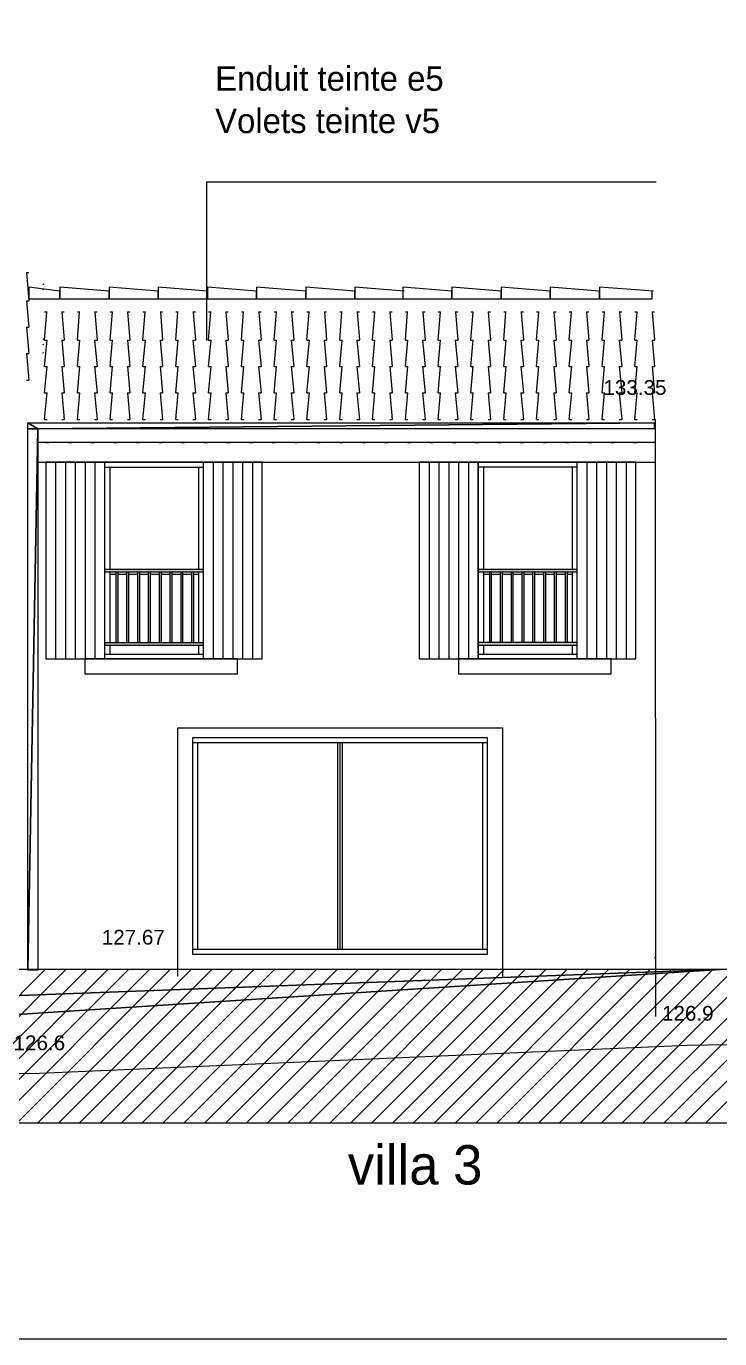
# Model space of a CAD drawing. Header units: metres. Extents: x -12536 to 12621, y -17191 to 9596.
# Drawn here: x -10584 to -10232, y 3949 to 4616 of the extents above; entities that cross this region are included whole.
import ezdxf
from ezdxf.enums import TextEntityAlignment as Align
from ezdxf.lldxf.tags import DXFTag

# ---------------------------------------------------------------- set-up
doc = ezdxf.new("R2010")
doc.units = ezdxf.units.M
doc.header["$MEASUREMENT"] = 0
for name, color, linetype in [('Calque commun', 7, 'Continuous'), ('Cotations', 7, 'Continuous'), ('Layer59', 7, 'Continuous'), ('Layer79', 7, 'Continuous'), ('Textes', 7, 'Continuous')]:
    doc.layers.add(name, color=color, linetype=linetype)
doc.styles.add('Arial15', font='arial.ttf', dxfattribs={"height": 0.15})
doc.styles.add('Century Gothic33', font='GOTHIC.TTF', dxfattribs={"height": 0.25})
doc.styles.add('Century Gothic4', font='GOTHIC.TTF', dxfattribs={"height": 0.4})
tags = doc.linetypes.add('HIDDEN', pattern=[0.375, 0.25, -0.125]).pattern_tags.tags
tags[6:7] = [DXFTag(74, 4), DXFTag(75, 0), DXFTag(340, '0'), DXFTag(46, 1.0), DXFTag(50, 0.0), DXFTag(44, 0.0), DXFTag(45, 0.0)]
tags[4:5] = [DXFTag(74, 4), DXFTag(75, 0), DXFTag(340, '0'), DXFTag(46, 1.0), DXFTag(50, 0.0), DXFTag(44, 0.0), DXFTag(45, 0.0)]

# ---------------------------------------------------------------- blocks, each defined once
blk = doc.blocks.new('hatch21')
at = {"layer": 'Calque commun', "color": 8, "linetype": 'Continuous', "lineweight": 5}
for p, q in [((-50.132, 14.933), (-50.132, 12.933)), ((-50.032, 14.933), (-50.032, 12.933)), ((-49.932, 14.933), (-49.932, 12.933)), ((-49.832, 14.933), (-49.832, 12.933)), ((-49.732, 14.933), (-49.732, 12.933)), ((-49.632, 14.933), (-49.632, 12.933))]:
    blk.add_line(p, q, dxfattribs=at)
mesh = blk.add_polyface(dxfattribs=at)
corners = [(-49.532, 14.933), (-50.132, 14.933), (-50.132, 12.933), (-49.532, 12.933)]
mesh.append_faces([[corners[k] for k in face] for face in [(0, 1, 2, 3)]], dxfattribs={"color": 8})
blk = doc.blocks.new('hatch22')
at = {"layer": 'Calque commun', "color": 8, "linetype": 'Continuous', "lineweight": 5}
for p, q in [((-48.53, 14.933), (-48.53, 12.933)), ((-48.43, 14.933), (-48.43, 12.933)), ((-48.33, 14.933), (-48.33, 12.933)), ((-48.23, 14.933), (-48.23, 12.933)), ((-48.13, 14.933), (-48.13, 12.933)), ((-48.03, 14.933), (-48.03, 12.933))]:
    blk.add_line(p, q, dxfattribs=at)
mesh = blk.add_polyface(dxfattribs=at)
corners = [(-47.93, 14.933), (-48.53, 14.933), (-48.53, 12.933), (-47.93, 12.933)]
mesh.append_faces([[corners[k] for k in face] for face in [(0, 1, 2, 3)]], dxfattribs={"color": 8})
blk = doc.blocks.new('@dwg_exp7')
at = {"layer": 'Cotations', "color": 212, "linetype": 'ByBlock', "lineweight": -2, "style": 'Arial15'}
blk.add_text('133.35', height=0.15, dxfattribs=at).set_placement((-44.142, 15.616), align=Align.CENTER)
blk = doc.blocks.new('hatch23')
at = {"layer": 'Calque commun', "color": 8, "linetype": 'Continuous', "lineweight": 5}
for p, q in [((-46.335, 14.933), (-46.335, 12.933)), ((-46.235, 14.933), (-46.235, 12.933)), ((-46.135, 14.933), (-46.135, 12.933)), ((-46.035, 14.933), (-46.035, 12.933)), ((-45.935, 14.933), (-45.935, 12.933)), ((-45.835, 14.933), (-45.835, 12.933))]:
    blk.add_line(p, q, dxfattribs=at)
mesh = blk.add_polyface(dxfattribs=at)
corners = [(-45.735, 14.933), (-46.335, 14.933), (-46.335, 12.933), (-45.735, 12.933)]
mesh.append_faces([[corners[k] for k in face] for face in [(0, 1, 2, 3)]], dxfattribs={"color": 8})
blk = doc.blocks.new('hatch24')
at = {"layer": 'Calque commun', "color": 8, "linetype": 'Continuous', "lineweight": 5}
for p, q in [((-44.732, 14.933), (-44.732, 12.933)), ((-44.632, 14.933), (-44.632, 12.933)), ((-44.532, 14.933), (-44.532, 12.933)), ((-44.432, 14.933), (-44.432, 12.933)), ((-44.332, 14.933), (-44.332, 12.933)), ((-44.232, 14.933), (-44.232, 12.933))]:
    blk.add_line(p, q, dxfattribs=at)
mesh = blk.add_polyface(dxfattribs=at)
corners = [(-44.132, 14.933), (-44.732, 14.933), (-44.732, 12.933), (-44.132, 12.933)]
mesh.append_faces([[corners[k] for k in face] for face in [(0, 1, 2, 3)]], dxfattribs={"color": 8})
blk = doc.blocks.new('@dwg_exp18')
at = {"layer": 'Cotations', "color": 212, "linetype": 'ByBlock', "lineweight": -2, "style": 'Arial15'}
blk.add_text('127.67', height=0.15, dxfattribs=at).set_placement((-49.241, 10.031), align=Align.CENTER)
blk = doc.blocks.new('@dwg_exp22')
at = {"layer": 'Cotations', "color": 212, "linetype": 'ByBlock', "lineweight": -2, "style": 'Arial15'}
blk.add_text('126.6', height=0.15, dxfattribs=at).set_placement((-50.196, 8.958), align=Align.CENTER)
blk = doc.blocks.new('@dwg_exp23')
at = {"layer": 'Cotations', "color": 212, "linetype": 'ByBlock', "lineweight": -2, "style": 'Arial15'}
blk.add_text('126.9', height=0.15, dxfattribs=at).set_placement((-43.605, 9.258), align=Align.CENTER)
blk = doc.blocks.new('hatch27')
at = {"layer": 'Calque commun', "color": 7, "linetype": 'Continuous', "lineweight": 5}
for p, q in [((-50.135, 9.78), (-51.699, 8.216)), ((-49.923, 9.78), (-51.487, 8.216)), ((-49.71, 9.78), (-51.275, 8.216)), ((-49.498, 9.78), (-51.063, 8.216)), ((-49.286, 9.78), (-50.85, 8.216)), ((-49.074, 9.78), (-50.638, 8.216)), ((-48.862, 9.78), (-50.426, 8.216)), ((-48.65, 9.78), (-50.214, 8.216)), ((-48.438, 9.78), (-50.002, 8.216)), ((-48.226, 9.78), (-49.79, 8.216)), ((-48.013, 9.78), (-49.578, 8.216)), ((-47.801, 9.78), (-49.366, 8.216)), ((-47.589, 9.78), (-49.153, 8.216)), ((-47.377, 9.78), (-48.941, 8.216)), ((-47.165, 9.78), (-48.729, 8.216)), ((-46.953, 9.78), (-48.517, 8.216)), ((-46.741, 9.78), (-48.305, 8.216)), ((-46.528, 9.78), (-48.093, 8.216)), ((-46.316, 9.78), (-47.881, 8.216)), ((-46.104, 9.78), (-47.669, 8.216)), ((-45.892, 9.78), (-47.456, 8.216)), ((-45.68, 9.78), (-47.244, 8.216)), ((-45.468, 9.78), (-47.032, 8.216)), ((-45.256, 9.78), (-46.82, 8.216)), ((-45.044, 9.78), (-46.608, 8.216)), ((-44.831, 9.78), (-46.396, 8.216)), ((-44.619, 9.78), (-46.184, 8.216)), ((-44.407, 9.78), (-45.971, 8.216)), ((-44.195, 9.78), (-45.759, 8.216)), ((-43.983, 9.78), (-45.547, 8.216)), ((-43.771, 9.78), (-45.335, 8.216)), ((-43.559, 9.78), (-45.123, 8.216)), ((-43.347, 9.78), (-44.911, 8.216)), ((-43.146, 9.768), (-44.699, 8.216)), ((-42.964, 9.739), (-44.487, 8.216)), ((-42.781, 9.709), (-44.274, 8.216)), ((-42.598, 9.68), (-44.062, 8.216)), ((-42.415, 9.651), (-43.85, 8.216)), ((-42.232, 9.621), (-43.638, 8.216)), ((-42.05, 9.592), (-43.426, 8.216))]:
    blk.add_line(p, q, dxfattribs=at)
at = {"layer": 'Calque commun', "color": 7, "linetype": 'Continuous', "lineweight": 20}
mesh = blk.add_polyface(dxfattribs=at)
corners = [(-38.978, 8.929), (-38.937, 8.929), (-38.937, 8.216), (-43.221, 9.78), (-66.106, 8.929), (-67.691, 8.216), (-67.691, 8.93), (-38.978, 9.099), (-65.154, 9.78)]
mesh.append_faces([[corners[k] for k in face] for face in [(0, 3, 7)]], dxfattribs={"vtx0": -1, "color": 7})
mesh.append_faces([[corners[k] for k in face] for face in [(5, 3, 2)]], dxfattribs={"vtx0": -1, "vtx1": -1, "color": 7})
mesh.append_faces([[corners[k] for k in face] for face in [(0, 2, 3), (4, 3, 5)]], dxfattribs={"vtx0": -1, "vtx1": -1, "vtx2": -1, "color": 7})
mesh.append_faces([[corners[k] for k in face] for face in [(6, 4, 5)]], dxfattribs={"vtx1": -1, "color": 7})
mesh.append_faces([[corners[k] for k in face] for face in [(0, 1, 2), (4, 8, 3)]], dxfattribs={"vtx2": -1, "color": 7})
blk = doc.blocks.new('TOIT FACADE 40')
at = {"layer": 'Calque commun', "color": 32, "linetype": 'Continuous', "lineweight": 5}
blk.add_line((90.134, -18.599), (90.134, -18.521), dxfattribs=at)
at = {"layer": 'Calque commun', "color": 7, "linetype": 'Continuous', "lineweight": 5}
blk.add_line((90.171, -25.892), (90.17, -19.825), dxfattribs=at)
at = {"layer": 'Layer59', "color": 32, "linetype": 'Continuous', "lineweight": 5}
for p, q in [((83.774, -18.331), (83.799, -18.331)), ((83.776, -18.331), (83.799, -18.619)), ((83.774, -18.619), (83.799, -18.888)), ((83.774, -18.619), (83.799, -18.619)), ((83.959, -19.019), (83.982, -18.731)), ((83.959, -18.731), (83.984, -18.731)), ((84.134, -18.731), (84.159, -18.731)), ((84.136, -18.731), (84.159, -19.019)), ((84.292, -19.019), (84.315, -18.731)), ((84.292, -18.731), (84.317, -18.731)), ((84.467, -18.731), (84.492, -18.731)), ((84.469, -18.731), (84.492, -19.019)), ((84.626, -19.019), (84.649, -18.731)), ((84.626, -18.731), (84.651, -18.731)), ((84.801, -18.731), (84.826, -18.731)), ((84.803, -18.731), (84.826, -19.019)), ((84.959, -19.019), (84.982, -18.731)), ((84.959, -18.731), (84.984, -18.731)), ((85.134, -18.731), (85.159, -18.731)), ((85.136, -18.731), (85.159, -19.019)), ((85.292, -19.019), (85.315, -18.731)), ((85.292, -18.731), (85.317, -18.731)), ((85.467, -18.731), (85.492, -18.731)), ((85.469, -18.731), (85.492, -19.019)), ((85.626, -19.019), (85.649, -18.731)), ((85.626, -18.731), (85.651, -18.731)), ((85.801, -18.731), (85.826, -18.731)), ((85.803, -18.731), (85.826, -19.019)), ((85.959, -19.019), (85.982, -18.731)), ((85.959, -18.731), (85.984, -18.731)), ((86.134, -18.731), (86.159, -18.731)), ((86.136, -18.731), (86.159, -19.019)), ((86.292, -19.019), (86.315, -18.731)), ((86.292, -18.731), (86.317, -18.731)), ((86.467, -18.731), (86.492, -18.731)), ((86.469, -18.731), (86.492, -19.019)), ((86.626, -19.019), (86.649, -18.731)), ((86.626, -18.731), (86.651, -18.731)), ((86.801, -18.731), (86.826, -18.731)), ((86.803, -18.731), (86.826, -19.019)), ((86.959, -19.019), (86.982, -18.731)), ((86.959, -18.731), (86.984, -18.731)), ((87.134, -18.731), (87.159, -18.731)), ((87.136, -18.731), (87.159, -19.019)), ((87.292, -19.019), (87.315, -18.731)), ((87.292, -18.731), (87.317, -18.731)), ((87.467, -18.731), (87.492, -18.731)), ((87.469, -18.731), (87.492, -19.019)), ((87.626, -19.019), (87.649, -18.731)), ((87.626, -18.731), (87.651, -18.731)), ((87.801, -18.731), (87.826, -18.731)), ((87.803, -18.731), (87.826, -19.019)), ((87.959, -19.019), (87.982, -18.731)), ((87.959, -18.731), (87.984, -18.731)), ((88.134, -18.731), (88.159, -18.731)), ((88.136, -18.731), (88.159, -19.019)), ((88.292, -19.019), (88.315, -18.731)), ((88.292, -18.731), (88.317, -18.731)), ((88.467, -18.731), (88.492, -18.731)), ((88.469, -18.731), (88.492, -19.019)), ((88.626, -19.019), (88.649, -18.731)), ((88.626, -18.731), (88.651, -18.731)), ((88.801, -18.731), (88.826, -18.731)), ((88.803, -18.731), (88.826, -19.019)), ((88.959, -19.019), (88.982, -18.731)), ((88.959, -18.731), (88.984, -18.731)), ((89.134, -18.731), (89.159, -18.731)), ((89.136, -18.731), (89.159, -19.019)), ((89.292, -19.019), (89.315, -18.731)), ((89.292, -18.731), (89.317, -18.731)), ((89.467, -18.731), (89.492, -18.731)), ((89.469, -18.731), (89.492, -19.019)), ((89.626, -19.019), (89.649, -18.731)), ((89.626, -18.731), (89.651, -18.731)), ((89.801, -18.731), (89.826, -18.731)), ((89.803, -18.731), (89.826, -19.019)), ((89.959, -19.019), (89.982, -18.731)), ((89.959, -18.731), (89.984, -18.731)), ((90.134, -18.731), (90.159, -18.731)), ((90.136, -18.731), (90.159, -19.019)), ((83.774, -18.888), (83.799, -19.156)), ((83.774, -18.888), (83.799, -18.888)), ((83.959, -19.288), (83.984, -19.019)), ((83.959, -19.019), (83.984, -19.019)), ((84.134, -19.019), (84.159, -19.288)), ((84.134, -19.019), (84.159, -19.019)), ((84.292, -19.288), (84.317, -19.019)), ((84.292, -19.019), (84.317, -19.019)), ((84.467, -19.019), (84.492, -19.288)), ((84.467, -19.019), (84.492, -19.019)), ((84.626, -19.288), (84.651, -19.019)), ((84.626, -19.019), (84.651, -19.019)), ((84.801, -19.019), (84.826, -19.288)), ((84.801, -19.019), (84.826, -19.019)), ((84.959, -19.288), (84.984, -19.019)), ((84.959, -19.019), (84.984, -19.019)), ((85.134, -19.019), (85.159, -19.288)), ((85.134, -19.019), (85.159, -19.019)), ((85.292, -19.288), (85.317, -19.019)), ((85.292, -19.019), (85.317, -19.019)), ((85.467, -19.019), (85.492, -19.288)), ((85.467, -19.019), (85.492, -19.019)), ((85.626, -19.288), (85.651, -19.019)), ((85.626, -19.019), (85.651, -19.019)), ((85.801, -19.019), (85.826, -19.288)), ((85.801, -19.019), (85.826, -19.019)), ((85.959, -19.288), (85.984, -19.019)), ((85.959, -19.019), (85.984, -19.019)), ((86.134, -19.019), (86.159, -19.288)), ((86.134, -19.019), (86.159, -19.019)), ((86.292, -19.288), (86.317, -19.019)), ((86.292, -19.019), (86.317, -19.019)), ((86.467, -19.019), (86.492, -19.288)), ((86.467, -19.019), (86.492, -19.019)), ((86.626, -19.288), (86.651, -19.019)), ((86.626, -19.019), (86.651, -19.019)), ((86.801, -19.019), (86.826, -19.288)), ((86.801, -19.019), (86.826, -19.019)), ((86.959, -19.288), (86.984, -19.019)), ((86.959, -19.019), (86.984, -19.019)), ((87.134, -19.019), (87.159, -19.288)), ((87.134, -19.019), (87.159, -19.019)), ((87.292, -19.288), (87.317, -19.019)), ((87.292, -19.019), (87.317, -19.019)), ((87.467, -19.019), (87.492, -19.288)), ((87.467, -19.019), (87.492, -19.019)), ((87.626, -19.288), (87.651, -19.019)), ((87.626, -19.019), (87.651, -19.019)), ((87.801, -19.019), (87.826, -19.288)), ((87.801, -19.019), (87.826, -19.019)), ((87.959, -19.288), (87.984, -19.019)), ((87.959, -19.019), (87.984, -19.019)), ((88.134, -19.019), (88.159, -19.288)), ((88.134, -19.019), (88.159, -19.019)), ((88.292, -19.288), (88.317, -19.019)), ((88.292, -19.019), (88.317, -19.019)), ((88.467, -19.019), (88.492, -19.288)), ((88.467, -19.019), (88.492, -19.019)), ((88.626, -19.288), (88.651, -19.019)), ((88.626, -19.019), (88.651, -19.019)), ((88.801, -19.019), (88.826, -19.288)), ((88.801, -19.019), (88.826, -19.019)), ((88.959, -19.288), (88.984, -19.019)), ((88.959, -19.019), (88.984, -19.019)), ((89.134, -19.019), (89.159, -19.288)), ((89.134, -19.019), (89.159, -19.019)), ((89.292, -19.288), (89.317, -19.019)), ((89.292, -19.019), (89.317, -19.019)), ((89.467, -19.019), (89.492, -19.288)), ((89.467, -19.019), (89.492, -19.019)), ((89.626, -19.288), (89.651, -19.019)), ((89.626, -19.019), (89.651, -19.019)), ((89.801, -19.019), (89.826, -19.288)), ((89.801, -19.019), (89.826, -19.019)), ((89.959, -19.288), (89.984, -19.019)), ((89.959, -19.019), (89.984, -19.019)), ((90.134, -19.019), (90.159, -19.288)), ((90.134, -19.019), (90.159, -19.019)), ((83.774, -19.156), (83.799, -19.425)), ((83.774, -19.156), (83.799, -19.156)), ((83.959, -19.556), (83.984, -19.288)), ((83.959, -19.288), (83.984, -19.288)), ((84.134, -19.288), (84.159, -19.556)), ((84.134, -19.288), (84.159, -19.288)), ((84.292, -19.556), (84.317, -19.288)), ((84.292, -19.288), (84.317, -19.288)), ((84.467, -19.288), (84.492, -19.556)), ((84.467, -19.288), (84.492, -19.288)), ((84.626, -19.556), (84.651, -19.288)), ((84.626, -19.288), (84.651, -19.288)), ((84.801, -19.288), (84.826, -19.556)), ((84.801, -19.288), (84.826, -19.288)), ((84.959, -19.556), (84.984, -19.288)), ((84.959, -19.288), (84.984, -19.288)), ((85.134, -19.288), (85.159, -19.556)), ((85.134, -19.288), (85.159, -19.288)), ((85.292, -19.556), (85.317, -19.288)), ((85.292, -19.288), (85.317, -19.288)), ((85.467, -19.288), (85.492, -19.556)), ((85.467, -19.288), (85.492, -19.288)), ((85.626, -19.556), (85.651, -19.288)), ((85.626, -19.288), (85.651, -19.288)), ((85.801, -19.288), (85.826, -19.556)), ((85.801, -19.288), (85.826, -19.288)), ((85.959, -19.556), (85.984, -19.288)), ((85.959, -19.288), (85.984, -19.288)), ((86.134, -19.288), (86.159, -19.556)), ((86.134, -19.288), (86.159, -19.288)), ((86.292, -19.556), (86.317, -19.288)), ((86.292, -19.288), (86.317, -19.288)), ((86.467, -19.288), (86.492, -19.556)), ((86.467, -19.288), (86.492, -19.288)), ((86.626, -19.556), (86.651, -19.288)), ((86.626, -19.288), (86.651, -19.288)), ((86.801, -19.288), (86.826, -19.556)), ((86.801, -19.288), (86.826, -19.288)), ((86.959, -19.556), (86.984, -19.288)), ((86.959, -19.288), (86.984, -19.288)), ((87.134, -19.288), (87.159, -19.556)), ((87.134, -19.288), (87.159, -19.288)), ((87.292, -19.556), (87.317, -19.288)), ((87.292, -19.288), (87.317, -19.288)), ((87.467, -19.288), (87.492, -19.556)), ((87.467, -19.288), (87.492, -19.288)), ((87.626, -19.556), (87.651, -19.288)), ((87.626, -19.288), (87.651, -19.288)), ((87.801, -19.288), (87.826, -19.556)), ((87.801, -19.288), (87.826, -19.288)), ((87.959, -19.556), (87.984, -19.288)), ((87.959, -19.288), (87.984, -19.288)), ((88.134, -19.288), (88.159, -19.556)), ((88.134, -19.288), (88.159, -19.288)), ((88.292, -19.556), (88.317, -19.288)), ((88.292, -19.288), (88.317, -19.288)), ((88.467, -19.288), (88.492, -19.556)), ((88.467, -19.288), (88.492, -19.288)), ((88.626, -19.556), (88.651, -19.288)), ((88.626, -19.288), (88.651, -19.288)), ((88.801, -19.288), (88.826, -19.556)), ((88.801, -19.288), (88.826, -19.288)), ((88.959, -19.556), (88.984, -19.288)), ((88.959, -19.288), (88.984, -19.288)), ((89.134, -19.288), (89.159, -19.556)), ((89.134, -19.288), (89.159, -19.288)), ((89.292, -19.556), (89.317, -19.288)), ((89.292, -19.288), (89.317, -19.288)), ((89.467, -19.288), (89.492, -19.556)), ((89.467, -19.288), (89.492, -19.288)), ((89.626, -19.556), (89.651, -19.288)), ((89.626, -19.288), (89.651, -19.288)), ((89.801, -19.288), (89.826, -19.556)), ((89.801, -19.288), (89.826, -19.288)), ((89.959, -19.556), (89.984, -19.288)), ((89.959, -19.288), (89.984, -19.288)), ((90.134, -19.288), (90.159, -19.556)), ((90.134, -19.288), (90.159, -19.288)), ((83.774, -19.425), (83.799, -19.425)), ((83.959, -19.825), (83.984, -19.556)), ((83.959, -19.556), (83.984, -19.556)), ((84.134, -19.556), (84.159, -19.825)), ((84.134, -19.556), (84.159, -19.556)), ((84.292, -19.825), (84.317, -19.556)), ((84.292, -19.556), (84.317, -19.556)), ((84.467, -19.556), (84.492, -19.825)), ((84.467, -19.556), (84.492, -19.556)), ((84.626, -19.825), (84.651, -19.556)), ((84.626, -19.556), (84.651, -19.556)), ((84.801, -19.556), (84.826, -19.825)), ((84.801, -19.556), (84.826, -19.556)), ((84.959, -19.825), (84.984, -19.556)), ((84.959, -19.556), (84.984, -19.556)), ((85.134, -19.556), (85.159, -19.825)), ((85.134, -19.556), (85.159, -19.556)), ((85.292, -19.825), (85.317, -19.556)), ((85.292, -19.556), (85.317, -19.556)), ((85.467, -19.556), (85.492, -19.825)), ((85.467, -19.556), (85.492, -19.556)), ((85.626, -19.825), (85.651, -19.556)), ((85.626, -19.556), (85.651, -19.556)), ((85.801, -19.556), (85.826, -19.825)), ((85.801, -19.556), (85.826, -19.556)), ((85.959, -19.825), (85.984, -19.556)), ((85.959, -19.556), (85.984, -19.556)), ((86.134, -19.556), (86.159, -19.825)), ((86.134, -19.556), (86.159, -19.556)), ((86.292, -19.825), (86.317, -19.556)), ((86.292, -19.556), (86.317, -19.556)), ((86.467, -19.556), (86.492, -19.825)), ((86.467, -19.556), (86.492, -19.556)), ((86.626, -19.825), (86.651, -19.556)), ((86.626, -19.556), (86.651, -19.556)), ((86.801, -19.556), (86.826, -19.825)), ((86.801, -19.556), (86.826, -19.556)), ((86.959, -19.825), (86.984, -19.556)), ((86.959, -19.556), (86.984, -19.556)), ((87.134, -19.556), (87.159, -19.825)), ((87.134, -19.556), (87.159, -19.556)), ((87.292, -19.825), (87.317, -19.556)), ((87.292, -19.556), (87.317, -19.556)), ((87.467, -19.556), (87.492, -19.825)), ((87.467, -19.556), (87.492, -19.556)), ((87.626, -19.825), (87.651, -19.556)), ((87.626, -19.556), (87.651, -19.556)), ((87.801, -19.556), (87.826, -19.825)), ((87.801, -19.556), (87.826, -19.556)), ((87.959, -19.825), (87.984, -19.556)), ((87.959, -19.556), (87.984, -19.556)), ((88.134, -19.556), (88.159, -19.825)), ((88.134, -19.556), (88.159, -19.556)), ((88.292, -19.825), (88.317, -19.556)), ((88.292, -19.556), (88.317, -19.556)), ((88.467, -19.556), (88.492, -19.825)), ((88.467, -19.556), (88.492, -19.556)), ((88.626, -19.825), (88.651, -19.556)), ((88.626, -19.556), (88.651, -19.556)), ((88.801, -19.556), (88.826, -19.825)), ((88.801, -19.556), (88.826, -19.556)), ((88.959, -19.825), (88.984, -19.556)), ((88.959, -19.556), (88.984, -19.556)), ((89.134, -19.556), (89.159, -19.825)), ((89.134, -19.556), (89.159, -19.556)), ((89.292, -19.825), (89.317, -19.556)), ((89.292, -19.556), (89.317, -19.556)), ((89.467, -19.556), (89.492, -19.825)), ((89.467, -19.556), (89.492, -19.556)), ((89.626, -19.825), (89.651, -19.556)), ((89.626, -19.556), (89.651, -19.556)), ((89.801, -19.556), (89.826, -19.825)), ((89.801, -19.556), (89.826, -19.556)), ((89.959, -19.825), (89.984, -19.556)), ((89.959, -19.556), (89.984, -19.556)), ((90.134, -19.556), (90.159, -19.825)), ((90.134, -19.556), (90.159, -19.556)), ((83.959, -19.825), (83.984, -19.825)), ((84.134, -19.825), (84.159, -19.825)), ((84.292, -19.825), (84.317, -19.825)), ((84.467, -19.825), (84.492, -19.825)), ((84.626, -19.825), (84.651, -19.825)), ((84.801, -19.825), (84.826, -19.825)), ((84.959, -19.825), (84.984, -19.825)), ((85.134, -19.825), (85.159, -19.825)), ((85.292, -19.825), (85.317, -19.825)), ((85.467, -19.825), (85.492, -19.825)), ((85.626, -19.825), (85.651, -19.825)), ((85.801, -19.825), (85.826, -19.825)), ((85.959, -19.825), (85.984, -19.825)), ((86.134, -19.825), (86.159, -19.825)), ((86.292, -19.825), (86.317, -19.825)), ((86.467, -19.825), (86.492, -19.825)), ((86.626, -19.825), (86.651, -19.825)), ((86.801, -19.825), (86.826, -19.825)), ((86.959, -19.825), (86.984, -19.825)), ((87.134, -19.825), (87.159, -19.825)), ((87.292, -19.825), (87.317, -19.825)), ((87.467, -19.825), (87.492, -19.825)), ((87.626, -19.825), (87.651, -19.825)), ((87.801, -19.825), (87.826, -19.825)), ((87.959, -19.825), (87.984, -19.825)), ((88.134, -19.825), (88.159, -19.825)), ((88.292, -19.825), (88.317, -19.825)), ((88.467, -19.825), (88.492, -19.825)), ((88.626, -19.825), (88.651, -19.825)), ((88.801, -19.825), (88.826, -19.825)), ((88.959, -19.825), (88.984, -19.825)), ((89.134, -19.825), (89.159, -19.825)), ((89.292, -19.825), (89.317, -19.825)), ((89.467, -19.825), (89.492, -19.825)), ((89.626, -19.825), (89.651, -19.825)), ((89.801, -19.825), (89.826, -19.825)), ((89.959, -19.825), (89.984, -19.825)), ((90.134, -19.825), (90.159, -19.825)), ((83.973, -20.058), (84.003, -20.058)), ((84.203, -20.058), (84.233, -20.058)), ((84.433, -20.058), (84.463, -20.058)), ((84.663, -20.058), (84.692, -20.058)), ((84.892, -20.058), (84.922, -20.058)), ((85.122, -20.058), (85.152, -20.058)), ((85.352, -20.058), (85.382, -20.058)), ((85.582, -20.058), (85.611, -20.058)), ((85.811, -20.058), (85.841, -20.058)), ((86.041, -20.058), (86.071, -20.058)), ((86.271, -20.058), (86.3, -20.058)), ((86.5, -20.058), (86.53, -20.058)), ((86.73, -20.058), (86.76, -20.058)), ((86.96, -20.058), (86.99, -20.058)), ((87.19, -20.058), (87.219, -20.058)), ((87.419, -20.058), (87.449, -20.058)), ((87.649, -20.058), (87.679, -20.058)), ((87.879, -20.058), (87.909, -20.058)), ((88.109, -20.058), (88.138, -20.058)), ((88.338, -20.058), (88.368, -20.058)), ((88.568, -20.058), (88.598, -20.058)), ((88.798, -20.058), (88.828, -20.058)), ((89.028, -20.058), (89.057, -20.058)), ((89.257, -20.058), (89.287, -20.058)), ((89.487, -20.058), (89.517, -20.058)), ((89.717, -20.058), (89.746, -20.058)), ((89.946, -20.058), (89.976, -20.058))]:
    blk.add_line(p, q, dxfattribs=at)
for points in [[(84.114, -18.522, 0), (83.799, -18.482, 0), (83.799, -18.599, 0), (84.114, -18.599, 0), (84.114, -18.522, 0)], [(84.614, -18.522, 0), (84.114, -18.482, 0), (84.114, -18.599, 0), (84.614, -18.599, 0), (84.614, -18.522, 0)], [(85.114, -18.522, 0), (84.614, -18.482, 0), (84.614, -18.599, 0), (85.114, -18.599, 0), (85.114, -18.522, 0)], [(85.614, -18.522, 0), (85.114, -18.482, 0), (85.114, -18.599, 0), (85.614, -18.599, 0), (85.614, -18.522, 0)], [(86.114, -18.522, 0), (85.614, -18.482, 0), (85.614, -18.599, 0), (86.114, -18.599, 0), (86.114, -18.522, 0)], [(86.614, -18.522, 0), (86.114, -18.482, 0), (86.114, -18.599, 0), (86.614, -18.599, 0), (86.614, -18.522, 0)], [(87.114, -18.522, 0), (86.614, -18.482, 0), (86.614, -18.599, 0), (87.114, -18.599, 0), (87.114, -18.522, 0)], [(87.613, -18.521, 0), (87.114, -18.482, 0), (87.114, -18.599, 0), (87.599, -18.599, 0)], [(88.099, -18.522, 0), (87.599, -18.482, 0), (87.599, -18.599, 0), (88.099, -18.599, 0), (88.099, -18.522, 0)], [(88.599, -18.522, 0), (88.099, -18.482, 0), (88.099, -18.599, 0), (88.599, -18.599, 0), (88.599, -18.522, 0)], [(89.099, -18.522, 0), (88.599, -18.482, 0), (88.599, -18.599, 0), (89.099, -18.599, 0), (89.099, -18.522, 0)], [(89.599, -18.522, 0), (89.099, -18.482, 0), (89.099, -18.599, 0), (89.599, -18.599, 0), (89.599, -18.522, 0)], [(90.148, -18.521, 0), (89.599, -18.482, 0), (89.599, -18.599, 0), (90.134, -18.599, 0)]]:
    blk.add_polyline3d(points, dxfattribs=at)

msp = doc.modelspace()

# ---------------------------------------------------------------- linework, layer by layer
at = {"layer": 'Calque commun', "color": 7, "linetype": 'Continuous', "lineweight": 5}
for p, q in [((-10575.793, 4484.52), (-10575.319, 4484.52)), ((-10575.793, 4481.767), (-10575.319, 4481.933)), ((-10575.793, 4456.661), (-10575.319, 4456.661)), ((-10575.793, 4453.908), (-10575.319, 4454.074)), ((-10575.793, 4449.67), (-10575.319, 4449.836)), ((-10544.202, 4394.091), (-10554.202, 4394.091)), ((-10544.202, 4295.341), (-10544.202, 4394.091)), ((-10494.202, 4394.091), (-10544.202, 4394.091)), ((-10494.202, 4394.091), (-10494.202, 4294.091)), ((-10484.202, 4394.091), (-10494.202, 4394.091)), ((-10354.324, 4394.121), (-10364.324, 4394.121)), ((-10354.324, 4295.371), (-10354.324, 4394.121)), ((-10304.324, 4394.121), (-10354.324, 4394.121)), ((-10304.324, 4394.121), (-10304.324, 4294.121)), ((-10294.324, 4394.121), (-10304.324, 4394.121)), ((-10264.933, 4395.561), (-10264.933, 4395.561)), ((-10544.202, 4391.591), (-10541.702, 4391.591)), ((-10541.702, 4391.591), (-10496.702, 4391.591)), ((-10541.702, 4391.591), (-10541.702, 4339.662)), ((-10496.702, 4391.591), (-10494.202, 4391.591)), ((-10496.702, 4391.591), (-10496.702, 4339.662)), ((-10354.324, 4391.621), (-10351.824, 4391.621)), ((-10351.824, 4391.621), (-10306.824, 4391.621)), ((-10351.824, 4391.621), (-10351.824, 4339.692)), ((-10306.824, 4391.621), (-10304.324, 4391.621)), ((-10306.824, 4391.621), (-10306.824, 4339.692)), ((-10544.202, 4339.662), (-10494.202, 4339.662)), ((-10538.702, 4338.162), (-10544.202, 4338.162)), ((-10541.702, 4339.662), (-10541.702, 4339.662)), ((-10541.702, 4339.662), (-10541.702, 4339.662)), ((-10541.702, 4338.162), (-10541.702, 4337.162)), ((-10541.702, 4337.162), (-10541.702, 4302.376)), ((-10541.702, 4337.162), (-10538.702, 4337.162)), ((-10538.702, 4338.162), (-10538.702, 4302.376)), ((-10537.702, 4338.162), (-10538.702, 4338.162)), ((-10533.202, 4338.162), (-10537.702, 4338.162)), ((-10537.702, 4338.162), (-10537.702, 4302.376)), ((-10537.702, 4337.162), (-10533.202, 4337.162)), ((-10533.202, 4338.162), (-10533.202, 4302.376)), ((-10532.202, 4338.162), (-10533.202, 4338.162)), ((-10527.702, 4338.162), (-10532.202, 4338.162)), ((-10532.202, 4338.162), (-10532.202, 4302.376)), ((-10532.202, 4337.162), (-10527.702, 4337.162)), ((-10527.702, 4338.162), (-10527.702, 4302.376)), ((-10526.702, 4338.162), (-10527.702, 4338.162)), ((-10522.202, 4338.162), (-10526.702, 4338.162)), ((-10526.702, 4338.162), (-10526.702, 4302.376)), ((-10526.702, 4337.162), (-10522.202, 4337.162)), ((-10522.202, 4338.162), (-10522.202, 4302.376)), ((-10521.202, 4338.162), (-10522.202, 4338.162)), ((-10516.702, 4338.162), (-10521.202, 4338.162)), ((-10521.202, 4338.162), (-10521.202, 4302.376)), ((-10521.202, 4337.162), (-10516.702, 4337.162)), ((-10516.702, 4338.162), (-10516.702, 4302.376)), ((-10515.702, 4338.162), (-10516.702, 4338.162)), ((-10511.202, 4338.162), (-10515.702, 4338.162)), ((-10515.702, 4338.162), (-10515.702, 4302.376)), ((-10515.702, 4337.162), (-10511.202, 4337.162)), ((-10511.202, 4338.162), (-10511.202, 4302.376)), ((-10510.202, 4338.162), (-10511.202, 4338.162)), ((-10505.701, 4338.162), (-10510.202, 4338.162)), ((-10510.202, 4338.162), (-10510.202, 4302.376)), ((-10510.202, 4337.162), (-10505.701, 4337.162)), ((-10505.701, 4338.162), (-10505.701, 4302.376)), ((-10504.702, 4338.162), (-10505.701, 4338.162)), ((-10500.201, 4338.162), (-10504.702, 4338.162)), ((-10504.702, 4338.162), (-10504.702, 4302.376)), ((-10504.702, 4337.162), (-10500.201, 4337.162)), ((-10500.201, 4338.162), (-10500.201, 4302.376)), ((-10499.202, 4338.162), (-10500.201, 4338.162)), ((-10494.202, 4338.162), (-10499.202, 4338.162)), ((-10499.202, 4338.162), (-10499.202, 4302.376)), ((-10499.202, 4337.162), (-10496.702, 4337.162)), ((-10496.702, 4338.162), (-10496.702, 4337.162)), ((-10496.702, 4337.162), (-10496.702, 4302.376)), ((-10354.324, 4339.692), (-10304.324, 4339.692)), ((-10348.824, 4338.192), (-10354.324, 4338.192)), ((-10351.824, 4339.692), (-10351.824, 4339.692)), ((-10351.824, 4339.692), (-10351.824, 4339.692)), ((-10351.824, 4338.192), (-10351.824, 4337.192)), ((-10351.824, 4337.192), (-10351.824, 4302.406)), ((-10351.824, 4337.192), (-10348.824, 4337.192)), ((-10348.824, 4338.192), (-10348.824, 4302.406)), ((-10347.824, 4338.192), (-10348.824, 4338.192)), ((-10343.324, 4338.192), (-10347.824, 4338.192)), ((-10347.824, 4338.192), (-10347.824, 4302.406)), ((-10347.824, 4337.192), (-10343.324, 4337.192)), ((-10343.324, 4338.192), (-10343.324, 4302.406)), ((-10342.324, 4338.192), (-10343.324, 4338.192)), ((-10337.824, 4338.192), (-10342.324, 4338.192)), ((-10342.324, 4338.192), (-10342.324, 4302.406)), ((-10342.324, 4337.192), (-10337.824, 4337.192)), ((-10337.824, 4338.192), (-10337.824, 4302.406)), ((-10336.824, 4338.192), (-10337.824, 4338.192)), ((-10332.324, 4338.192), (-10336.824, 4338.192)), ((-10336.824, 4338.192), (-10336.824, 4302.406)), ((-10336.824, 4337.192), (-10332.324, 4337.192)), ((-10332.324, 4338.192), (-10332.324, 4302.406)), ((-10331.324, 4338.192), (-10332.324, 4338.192)), ((-10326.824, 4338.192), (-10331.324, 4338.192)), ((-10331.324, 4338.192), (-10331.324, 4302.406)), ((-10331.324, 4337.192), (-10326.824, 4337.192)), ((-10326.824, 4338.192), (-10326.824, 4302.406)), ((-10325.824, 4338.192), (-10326.824, 4338.192)), ((-10321.324, 4338.192), (-10325.824, 4338.192)), ((-10325.824, 4338.192), (-10325.824, 4302.406)), ((-10325.824, 4337.192), (-10321.324, 4337.192)), ((-10321.324, 4338.192), (-10321.324, 4302.406)), ((-10320.324, 4338.192), (-10321.324, 4338.192)), ((-10315.824, 4338.192), (-10320.324, 4338.192)), ((-10320.324, 4338.192), (-10320.324, 4302.406)), ((-10320.324, 4337.192), (-10315.824, 4337.192)), ((-10315.824, 4338.192), (-10315.824, 4302.406)), ((-10314.824, 4338.192), (-10315.824, 4338.192)), ((-10310.324, 4338.192), (-10314.824, 4338.192)), ((-10314.824, 4338.192), (-10314.824, 4302.406)), ((-10314.824, 4337.192), (-10310.324, 4337.192)), ((-10310.324, 4338.192), (-10310.324, 4302.406)), ((-10309.324, 4338.192), (-10310.324, 4338.192)), ((-10304.324, 4338.192), (-10309.324, 4338.192)), ((-10309.324, 4338.192), (-10309.324, 4302.406)), ((-10309.324, 4337.192), (-10306.824, 4337.192)), ((-10306.824, 4338.192), (-10306.824, 4337.192)), ((-10306.824, 4337.192), (-10306.824, 4302.406)), ((-10538.702, 4302.376), (-10544.202, 4302.376)), ((-10494.202, 4300.876), (-10544.202, 4300.876)), ((-10541.702, 4300.876), (-10541.702, 4296.591)), ((-10537.702, 4302.376), (-10538.702, 4302.376)), ((-10494.202, 4302.376), (-10537.702, 4302.376)), ((-10496.702, 4300.876), (-10496.702, 4296.591)), ((-10348.824, 4302.406), (-10354.324, 4302.406)), ((-10304.324, 4300.906), (-10354.324, 4300.906)), ((-10351.824, 4300.906), (-10351.824, 4296.621)), ((-10347.824, 4302.406), (-10348.824, 4302.406)), ((-10304.324, 4302.406), (-10347.824, 4302.406)), ((-10306.824, 4300.906), (-10306.824, 4296.621)), ((-10544.202, 4296.591), (-10494.202, 4296.591)), ((-10544.202, 4294.091), (-10544.202, 4295.341)), ((-10544.202, 4294.091), (-10494.202, 4294.091)), ((-10354.324, 4296.621), (-10304.324, 4296.621)), ((-10354.324, 4294.121), (-10354.324, 4295.371)), ((-10354.324, 4294.121), (-10304.324, 4294.121)), ((-10499.716, 4254.099), (-10499.716, 4144.099)), ((-10349.716, 4254.099), (-10499.716, 4254.099)), ((-10349.716, 4144.099), (-10349.716, 4254.099)), ((-10499.716, 4251.599), (-10497.216, 4251.599)), ((-10497.216, 4251.599), (-10497.216, 4146.599)), ((-10497.216, 4251.599), (-10352.216, 4251.599)), ((-10425.966, 4251.599), (-10425.966, 4146.599)), ((-10424.716, 4146.599), (-10424.716, 4251.599)), ((-10423.466, 4146.599), (-10423.466, 4251.599)), ((-10352.216, 4251.599), (-10349.716, 4251.599)), ((-10352.216, 4146.599), (-10352.216, 4251.599)), ((-10497.216, 4146.599), (-10499.716, 4146.599)), ((-10499.716, 4144.099), (-10349.716, 4144.099)), ((-10349.716, 4146.599), (-10497.216, 4146.599)), ((-10264.596, 4142.311), (-10264.933, 4142.311)), ((-10264.596, 4142.311), (-10264.596, 4142.311)), ((-10264.596, 4142.311), (-10264.596, 4142.311))]:
    msp.add_line(p, q, dxfattribs=at)
at = {"layer": 'Calque commun', "color": 26, "linetype": 'HIDDEN', "lineweight": 20}
for p, q in [((-10248.22, 4097.861), (-10016.639, 4102.435)), ((-10577.531, 4083.704), (-10248.22, 4097.861)), ((-10921.92, 4079.202), (-10577.531, 4083.704))]:
    msp.add_line(p, q, dxfattribs=at)
at = {"layer": 'Calque commun', "color": 5, "linetype": 'Continuous', "lineweight": 20}
msp.add_polyline3d([(-10264.045, 4536.361, 0), (-10492.627, 4536.361, 0), (-10492.627, 4455.94, 0)], dxfattribs=at)
at = {"layer": 'Calque commun', "color": 5, "linetype": 'Continuous', "lineweight": 5}
msp.add_polyline3d([(-10507.216, 4133.028, 0), (-10507.216, 4259.099, 0), (-10342.216, 4259.099, 0), (-10342.216, 4133.027, 0)], dxfattribs=at)
at = {"layer": 'Calque commun', "color": 18, "linetype": 'Continuous', "lineweight": 5, "true_color": 0x000000}
for points in [[(-10544.202, 4339.662), (-10494.202, 4339.662), (-10544.202, 4338.162), (-10494.202, 4338.162)], [(-10537.702, 4338.162), (-10538.702, 4338.162), (-10537.702, 4302.376), (-10538.702, 4302.376)], [(-10532.202, 4338.162), (-10533.202, 4338.162), (-10532.202, 4302.376), (-10533.202, 4302.376)], [(-10526.702, 4338.162), (-10527.702, 4338.162), (-10526.702, 4302.376), (-10527.702, 4302.376)], [(-10521.202, 4338.162), (-10522.202, 4338.162), (-10521.202, 4302.376), (-10522.202, 4302.376)], [(-10515.702, 4338.162), (-10516.702, 4338.162), (-10515.702, 4302.376), (-10516.702, 4302.376)], [(-10510.202, 4338.162), (-10511.202, 4338.162), (-10510.202, 4302.376), (-10511.202, 4302.376)], [(-10504.702, 4338.162), (-10505.701, 4338.162), (-10504.702, 4302.376), (-10505.701, 4302.376)], [(-10499.202, 4338.162), (-10500.201, 4338.162), (-10499.202, 4302.376), (-10500.201, 4302.376)], [(-10354.324, 4339.692), (-10304.324, 4339.692), (-10354.324, 4338.192), (-10304.324, 4338.192)], [(-10347.824, 4338.192), (-10348.824, 4338.192), (-10347.824, 4302.406), (-10348.824, 4302.406)], [(-10342.324, 4338.192), (-10343.324, 4338.192), (-10342.324, 4302.406), (-10343.324, 4302.406)], [(-10336.824, 4338.192), (-10337.824, 4338.192), (-10336.824, 4302.406), (-10337.824, 4302.406)], [(-10331.324, 4338.192), (-10332.324, 4338.192), (-10331.324, 4302.406), (-10332.324, 4302.406)], [(-10325.824, 4338.192), (-10326.824, 4338.192), (-10325.824, 4302.406), (-10326.824, 4302.406)], [(-10320.324, 4338.192), (-10321.324, 4338.192), (-10320.324, 4302.406), (-10321.324, 4302.406)], [(-10314.824, 4338.192), (-10315.824, 4338.192), (-10314.824, 4302.406), (-10315.824, 4302.406)], [(-10309.324, 4338.192), (-10310.324, 4338.192), (-10309.324, 4302.406), (-10310.324, 4302.406)], [(-10544.202, 4302.376), (-10494.202, 4302.376), (-10544.202, 4300.875), (-10494.202, 4300.875)], [(-10354.324, 4302.406), (-10304.324, 4302.406), (-10354.324, 4300.906), (-10304.324, 4300.906)]]:
    msp.add_trace(points, dxfattribs=at)
at = {"layer": 'Layer79', "color": 7, "linetype": 'Continuous', "lineweight": 5}
for p, q in [((-10264.933, 4395.561), (-10264.933, 4395.561)), ((-10541.702, 4339.662), (-10541.702, 4339.662)), ((-10541.702, 4339.662), (-10541.702, 4339.662)), ((-10351.824, 4339.692), (-10351.824, 4339.692)), ((-10351.824, 4339.692), (-10351.824, 4339.692))]:
    msp.add_line(p, q, dxfattribs=at)

# ---------------------------------------------------------------- block references
at = {"layer": 'Calque commun', "color": 0, "linetype": 'ByBlock', "lineweight": -2, "xscale": 50, "yscale": 50, "zscale": 50}
for name, p in [('TOIT FACADE 40', (-14772.826, 5407.02)), ('hatch21', (-8067.719, 3647.461)), ('hatch22', (-8067.719, 3647.461)), ('hatch23', (-8067.719, 3647.461)), ('hatch24', (-8067.719, 3647.461)), ('hatch27', (-8067.719, 3647.461))]:
    msp.add_blockref(name, p, dxfattribs=at)
at = {"layer": 'Cotations', "color": 0, "linetype": 'ByBlock', "lineweight": -2, "xscale": 50, "yscale": 50, "zscale": 50}
for name in ['@dwg_exp7', '@dwg_exp18', '@dwg_exp23', '@dwg_exp22']:
    msp.add_blockref(name, (-8067.719, 3647.461), dxfattribs=at)

# ---------------------------------------------------------------- texts
at = {"layer": 'Textes', "color": 5, "linetype": 'ByBlock', "lineweight": -2, "style": 'Century Gothic4'}
msp.add_text('villa 3', height=20, dxfattribs=at).set_placement((-10420.739, 4027.13))
at = {"layer": 'Textes', "color": 5, "linetype": 'ByBlock', "lineweight": -2, "insert": (-10488.197, 4561.033), "char_height": 12.5, "attachment_point": 7, "line_spacing_factor": 1.032, "style": 'Century Gothic33'}
msp.add_mtext('Enduit teinte e5\\PVolets teinte v5', dxfattribs=at)

# ---------------------------------------------------------------- meshes
at = {"layer": 'Calque commun', "color": 7, "linetype": 'Continuous', "lineweight": 5}
mesh = msp.add_polyface(dxfattribs=at)
corners = [(-6339.111, 8148.796), (-12339.111, 8148.796), (-12339.111, 3948.796), (-6339.111, 3948.796)]
mesh.append_faces([[corners[k] for k in face] for face in [(0, 1, 2, 3)]], dxfattribs={"color": 7})
at = {"layer": 'Calque commun', "color": 8, "linetype": 'Continuous', "lineweight": 5}
mesh = msp.add_polyface(dxfattribs=at)
corners = [(-10583.355, 4414.097), (-10578.355, 4411.036), (-10583.355, 4411.036), (-10265.038, 4414.096), (-10265.038, 4411.034), (-10583.355, 4136.026), (-10578.355, 4136.026)]
mesh.append_faces([[corners[k] for k in face] for face in [(0, 1, 2)]], dxfattribs={"vtx0": -1, "vtx1": -1, "color": 8})
mesh.append_faces([[corners[k] for k in face] for face in [(5, 2, 1), (0, 3, 1)]], dxfattribs={"vtx1": -1, "vtx2": -1, "color": 8})
mesh.append_faces([[corners[k] for k in face] for face in [(3, 4, 1), (1, 6, 5)]], dxfattribs={"vtx2": -1, "color": 8})
at = {"layer": 'Calque commun', "color": 5, "linetype": 'Continuous', "lineweight": 5}
mesh = msp.add_polyface(dxfattribs=at)
corners = [(-10578.355, 4394.133), (-10264.329, 4394.133), (-10264.329, 4404.133), (-10578.355, 4404.133)]
mesh.append_faces([[corners[k] for k in face] for face in [(0, 1, 2, 3)]], dxfattribs={"color": 5})
at = {"layer": 'Cotations', "color": 5, "linetype": 'Continuous', "lineweight": 5}
mesh = msp.add_polyface(dxfattribs=at)
corners = [(-10476.83, 4294.091), (-10554.33, 4294.091), (-10554.33, 4286.59), (-10476.83, 4286.59)]
mesh.append_faces([[corners[k] for k in face] for face in [(0, 1, 2, 3)]], dxfattribs={"color": 5})
mesh = msp.add_polyface(dxfattribs=at)
corners = [(-10286.952, 4294.121), (-10364.452, 4294.121), (-10364.452, 4286.621), (-10286.952, 4286.621)]
mesh.append_faces([[corners[k] for k in face] for face in [(0, 1, 2, 3)]], dxfattribs={"color": 5})

doc.saveas('drawing.dxf')
